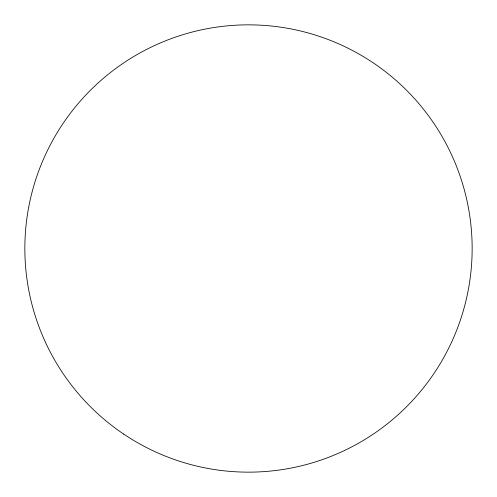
<?xml version="1.0" encoding="UTF-8"?>
<svg xmlns="http://www.w3.org/2000/svg" width="497" height="497" viewBox="0 0 497 497"><rect width="100%" height="100%" fill="white"/><g stroke="black" fill="none" stroke-linecap="round" stroke-linejoin="round"><path stroke-width="0.75" d="M123.716 434.105A223.65 223.65 0 0 0 471.628 263.764A223.65 223.65 0 0 0 150.156 47.631A223.65 223.65 0 0 0 123.716 434.105"/></g></svg>
